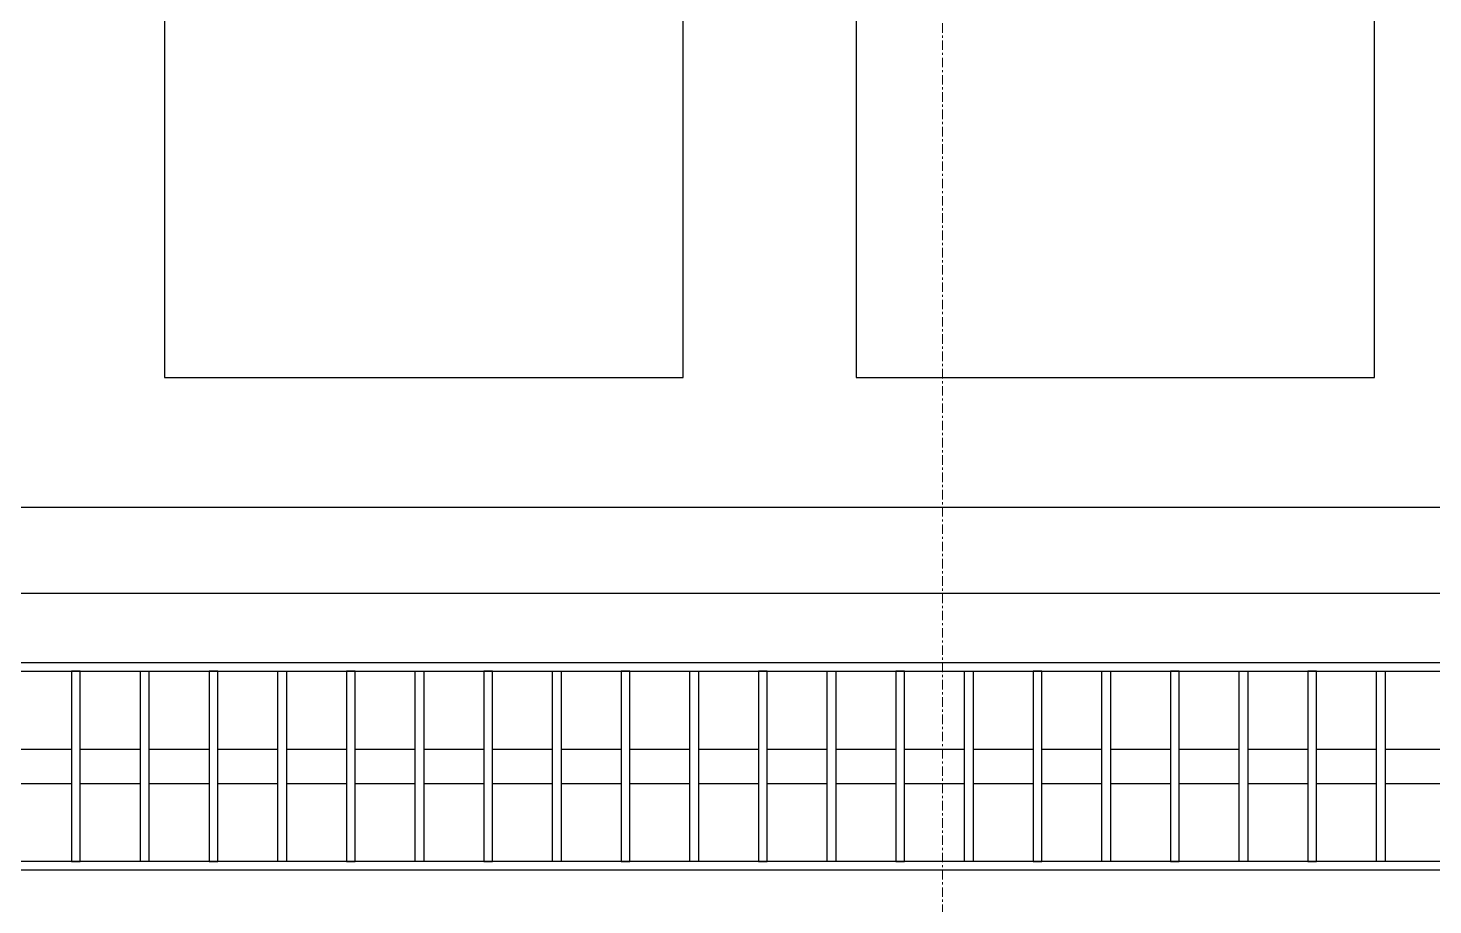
# Model space of a CAD drawing. Header units: millimetres. Extents: x -794868 to -715506, y -16735 to 22434.
# Drawn here: x -733811 to -732999, y 7029 to 7537 of the extents above; entities that cross this region are included whole.
import ezdxf
from ezdxf.xclip import XClip

# ---------------------------------------------------------------- set-up
doc = ezdxf.new("R2010")
doc.units = ezdxf.units.MM
doc.header["$XCLIPFRAME"] = 0
doc.linetypes.add('DPA_Grid _ Level 100', pattern=[10, 5.5, -1.6, 1.3, -1.6])
for name, color, linetype in [('000 - WIPEOUT', 250, 'Continuous'), ('001 - ASCESSORIES', 251, 'Continuous'), ('A04_TUBE SERIES', 2, 'Continuous'), ('A11_ALU.SOLID SHEET', 2, 'Continuous')]:
    doc.layers.add(name, color=color, linetype=linetype)
doc.layers.add('S-GRID', color=251, linetype='Continuous', lineweight=9)

# ---------------------------------------------------------------- blocks, each defined once
blk = doc.blocks.new('*U1978')
at = {"layer": 'S-GRID', "linetype": 'DPA_Grid _ Level 100'}
blk.add_line((11400, -19375), (11400, 17498.15), dxfattribs=at)
blk = doc.blocks.new('*U695')
at = {"color": 1}
blk.add_wipeout([(600, -60), (-600, -60), (-600, 60), (600, 60)], dxfattribs=at).dxf.layer = '000 - WIPEOUT'
at = {"layer": '001 - ASCESSORIES', "color": 0}
blk.add_lwpolyline([(600, -60), (-600, -60), (-600, 60), (600, 60)], close=True, dxfattribs=at)
at = {"layer": '001 - ASCESSORIES'}
for points in [[(595, -55), (-595, -55), (-595, 55), (595, 55)], [(-479.3, -55), (-474.3, -55), (-474.3, 55), (-479.3, 55)], [(-434.57, -55), (-439.57, -55), (-439.57, 55), (-434.57, 55)], [(-399.83, -55), (-394.83, -55), (-394.83, 55), (-399.83, 55)], [(-355.1, -55), (-360.1, -55), (-360.1, 55), (-355.1, 55)], [(-320.37, -55), (-315.37, -55), (-315.37, 55), (-320.37, 55)], [(-275.63, -55), (-280.63, -55), (-280.63, 55), (-275.63, 55)], [(-240.9, -55), (-235.9, -55), (-235.9, 55), (-240.9, 55)], [(-196.17, -55), (-201.17, -55), (-201.17, 55), (-196.17, 55)], [(-161.43, -55), (-156.43, -55), (-156.43, 55), (-161.43, 55)], [(-116.7, -55), (-121.7, -55), (-121.7, 55), (-116.7, 55)], [(-81.97, -55), (-76.97, -55), (-76.97, 55), (-81.97, 55)], [(-37.23, -55), (-42.23, -55), (-42.23, 55), (-37.23, 55)], [(-2.5, -55), (2.5, -55), (2.5, 55), (-2.5, 55)], [(42.23, -55), (37.23, -55), (37.23, 55), (42.23, 55)], [(76.97, -55), (81.97, -55), (81.97, 55), (76.97, 55)], [(121.7, -55), (116.7, -55), (116.7, 55), (121.7, 55)], [(156.43, -55), (161.43, -55), (161.43, 55), (156.43, 55)], [(201.17, -55), (196.17, -55), (196.17, 55), (201.17, 55)], [(235.9, -55), (240.9, -55), (240.9, 55), (235.9, 55)], [(280.63, -55), (275.63, -55), (275.63, 55), (280.63, 55)]]:
    blk.add_lwpolyline(points, close=True, dxfattribs=at)
for points in [[(-514.03, 10), (-479.3, 10)], [(-474.3, 10), (-439.57, 10)], [(-434.57, 10), (-399.83, 10)], [(-394.83, 10), (-360.1, 10)], [(-355.1, 10), (-320.37, 10)], [(-315.37, 10), (-280.63, 10)], [(-275.63, 10), (-240.9, 10)], [(-235.9, 10), (-201.17, 10)], [(-196.17, 10), (-161.43, 10)], [(-156.43, 10), (-121.7, 10)], [(-116.7, 10), (-81.97, 10)], [(-76.97, 10), (-42.23, 10)], [(-37.23, 10), (-2.5, 10)], [(2.5, 10), (37.23, 10)], [(42.23, 10), (76.97, 10)], [(81.97, 10), (116.7, 10)], [(121.7, 10), (156.43, 10)], [(161.43, 10), (196.17, 10)], [(201.17, 10), (235.9, 10)], [(240.9, 10), (275.63, 10)], [(280.63, 10), (315.37, 10)], [(-514.03, -10), (-479.3, -10)], [(-474.3, -10), (-439.57, -10)], [(-434.57, -10), (-399.83, -10)], [(-394.83, -10), (-360.1, -10)], [(-355.1, -10), (-320.37, -10)], [(-315.37, -10), (-280.63, -10)], [(-275.63, -10), (-240.9, -10)], [(-235.9, -10), (-201.17, -10)], [(-196.17, -10), (-161.43, -10)], [(-156.43, -10), (-121.7, -10)], [(-116.7, -10), (-81.97, -10)], [(-76.97, -10), (-42.23, -10)], [(-37.23, -10), (-2.5, -10)], [(2.5, -10), (37.23, -10)], [(42.23, -10), (76.97, -10)], [(81.97, -10), (116.7, -10)], [(121.7, -10), (156.43, -10)], [(161.43, -10), (196.17, -10)], [(201.17, -10), (235.9, -10)], [(240.9, -10), (275.63, -10)], [(280.63, -10), (315.37, -10)]]:
    blk.add_lwpolyline(points, dxfattribs=at)
blk = doc.blocks.new('*U988')
blk.add_attdef('EXTR.OVL-LENGTH_', (-25, -59.09), '', height=5)
blk.add_wipeout([(-25, 25), (25, -25), (25, 15671.5), (-25, 15621.5)]).dxf.layer = '000 - WIPEOUT'
at = {"layer": 'A04_TUBE SERIES', "color": 0}
blk.add_lwpolyline([(-25, 25), (25, -25), (25, 15671.5), (-25, 15621.5)], close=True, dxfattribs=at)
blk = doc.blocks.new('*U1001')
at = {"layer": 'A04_TUBE SERIES', "color": 0, "linetype": 'ByBlock', "xscale": -1, "rotation": 270}
blk.add_blockref('*U988', (25, 2475), dxfattribs=at)
blk = doc.blocks.new('*U1030')
at = {"color": 3}
for points in [[(-225, -2650), (225, -2650), (225, -2950), (-225, -2950)], [(-225, -3050), (225, -3050), (225, -3350), (-225, -3350)]]:
    blk.add_wipeout(points, dxfattribs=at).dxf.layer = '000 - WIPEOUT'
at = {"layer": 'A11_ALU.SOLID SHEET', "color": 0, "linetype": 'ByBlock'}
for points in [[(-225, -2950), (225, -2950), (225, -2650), (-225, -2650)], [(-225, -3350), (225, -3350), (225, -3050), (-225, -3050)]]:
    blk.add_lwpolyline(points, close=True, dxfattribs=at)
blk = doc.blocks.new('*U2281')
blk.add_blockref('*U695', (11375.5, 3530.5))
at = {"layer": 'A11_ALU.SOLID SHEET', "color": 0, "linetype": 'ByBlock', "rotation": 90}
blk.add_blockref('*U1030', (8300, 3980.5), dxfattribs=at)
at = {"layer": 'A11_ALU.SOLID SHEET'}
blk.add_blockref('*U1001', (451.75, 1180.5), dxfattribs=at)

msp = doc.modelspace()

# ---------------------------------------------------------------- block references
at = {"layer": 'A11_ALU.SOLID SHEET'}
ref = msp.add_blockref('*U2281', (-744682.37, 3579.02), dxfattribs=at)
XClip(ref).set_block_clipping_path([(-45801.3280238605, -9620.0077451947), (23704.0078937773, 10334.9999958097)])

# ---------------------------------------------------------------- next in the draw order: block references
msp.add_blockref('*U1978', (-744682.37, 3579.02))

doc.saveas('drawing.dxf')
